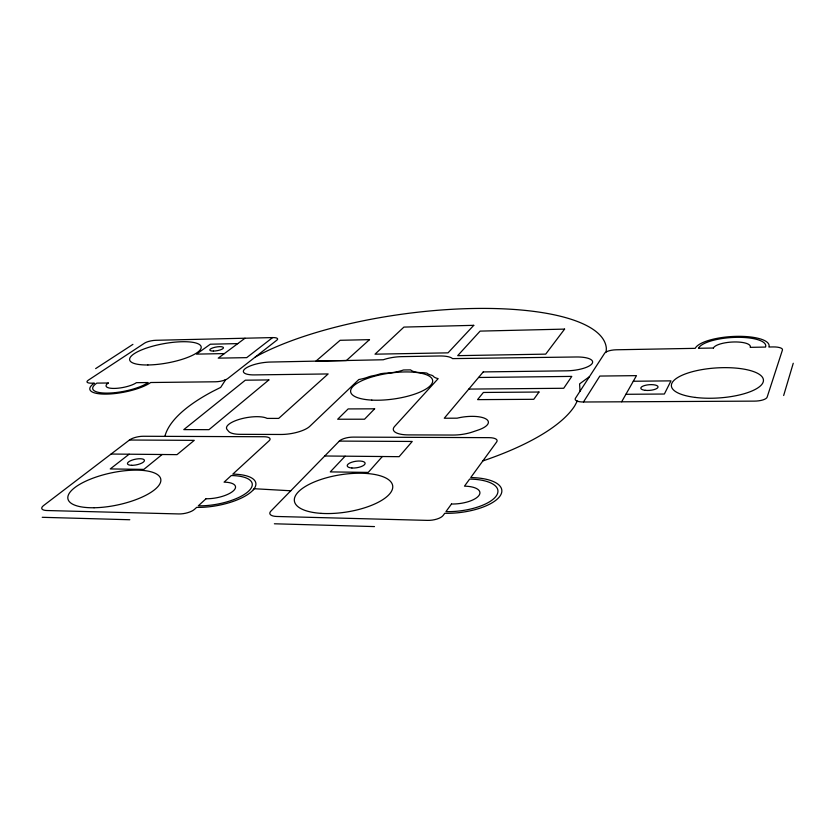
<?xml version="1.0" encoding="UTF-8"?>
<svg xmlns="http://www.w3.org/2000/svg" width="835" height="835" viewBox="0 0 835 835"><rect width="100%" height="100%" fill="white"/><g stroke="black" fill="none" stroke-linecap="round" stroke-linejoin="round"><path stroke-width="1.25" d="M580.022 391.208L579.594 383.891L589.458 376.658M164.954 436.35L165.09 435.62A210.044 69.409 -8.2 0 1 212.643 391.427L220.69 387.388L225.607 379.8L225.043 379.977M783.658 395.508L793.25 363.267M621.647 401.802L636.479 375.635L599.833 376.063L583.467 402A10.74 3.601 -5.3 0 1 575.419 398.316L604.728 353.101A9.947 3.058 -5.1 0 1 616.407 349.781L695.221 348.341A37.22 11.366 -3.7 0 1 736.804 336.348A37.22 11.366 -3.7 0 1 768.878 347.005L773.043 346.932A10.573 3.236 -3.2 0 1 782.447 350.001L767.135 397.157A11.45 3.831 -2.9 0 1 754.402 401.124L583.467 402M253.349 489.727L254.122 488.715L290.768 490.782M382.346 456.526L368.245 472.412L330.263 471.9L345.116 456.181M339.313 441.089L270.843 511.177A12.066 4.624 -10 0 0 276.855 516.479L427.436 520.382A12.525 5.031 -7.5 0 0 443.208 515.393L444.731 513.295A43.963 17.18 -7 0 0 499.883 496.24A43.963 17.18 -7 0 0 470.731 477.568L496.7 441.892A11.252 4.029 -6.6 0 0 489.049 437.655L353.153 437.112A10.824 3.757 -8.6 0 0 339.313 441.089L412.239 441.454L399.13 456.672L324.752 455.993M162.147 454.501L143.829 469.395L110.262 468.936L129.143 454.198M272.638 337.58L155.853 340.294A8.413 2.202 -10.4 0 0 144.653 343.081L88.218 380.249A9.06 2.505 -11.2 0 0 91.286 383.181L94.365 383.15A32.993 9.3 -11 0 0 106.139 394.11A32.993 9.3 -11 0 0 150.697 382.514L215.472 381.783A9.279 2.714 -9.9 0 0 227.757 378.547L276.928 340.106A8.621 2.369 -9.2 0 0 272.638 337.58L246.701 357.641L218.238 358.142L245.01 338.227M129.446 440.024L43.514 505.613A11.575 3.966 -13 0 0 46.979 510.529L178.794 513.942A11.826 4.352 -11.4 0 0 194.534 509.308L196.653 507.367A41.426 14.967 -10.8 0 0 251.669 491.46A41.426 14.967 -10.8 0 0 232.808 474.134L269.162 440.734A10.604 3.57 -9.9 0 0 263.964 436.747L143.234 436.267A10.354 3.298 -11.3 0 0 129.446 440.024L194.263 440.348L177.01 454.637L111.086 454.042M95.649 368.611L132.922 344.364M255.197 357.088L259.539 354.698A195.682 60.203 -7.7 0 1 473.069 308.501A195.682 60.203 -7.7 0 1 606.335 348.237L606.2 351.838L606.711 351.65M482.87 460.899L484.509 460.367A210.044 69.409 -8.2 0 0 574.751 405.81L577.256 401.124L577.768 401.311M237.766 343.613L210.337 344.208L196.517 354.123L224.354 353.591M478.58 377.483L571.787 376.397L563.709 388.275L468.8 389.089M633.295 381.251L670.964 380.864L664.368 394.026L625.895 394.297M42.22 517.303L129.801 519.746M274.381 523.785L374.487 526.582M483.235 371.919L444.262 418.231L457.121 418.178A22.983 7.964 -6.9 0 1 485.782 418.846A22.983 7.964 -6.9 0 1 478.163 430.056L472.443 431.998A23.025 7.995 -7 0 1 452.967 435.045L408.451 434.899A22.733 7.818 -7.7 0 1 394.621 426.434L438.166 378.631L437.133 378.37A20.718 6.471 -7.1 0 1 433.052 375.927L431.758 375.259A20.531 6.356 -7.2 0 1 426.873 373.088L423.669 372.692A20.291 6.221 -7.4 0 1 410.622 369.884L403.493 369.978A20.071 6.095 -7.9 0 1 384.716 373.203L380.729 373.694A20.092 6.116 -8.2 0 1 371.638 376L369.07 376.7A20.165 6.158 -8.4 0 1 360.334 379.257L358.82 379.539L309.775 426.341A22.013 7.296 -9.4 0 1 280.915 434.471L240.303 434.336A21.825 7.118 -9.9 0 1 228.602 431.351L227.089 429.524A21.741 7.066 -9.9 0 1 240.553 419.003A21.741 7.066 -9.9 0 1 267.127 418.398L278.671 418.408L328.145 373.944L254.498 374.905A19.435 5.668 -9.4 0 1 245.083 368.746A19.435 5.668 -9.4 0 1 270.394 362.046L383.265 359.76A19.957 6.022 -7.9 0 1 401.51 356.649L439.471 355.981A20.165 6.148 -7.4 0 1 452.528 358.612L576.286 356.983A21.209 6.638 -5.6 0 1 592.067 363.611A21.209 6.638 -5.6 0 1 566.589 370.823L483.235 371.919M538.992 392.033L533.774 399.307L477.568 399.631L483.392 392.46L538.992 392.033M451.484 504.006L445.942 511.625A40.049 15.656 -7 0 0 496.157 496.084A40.049 15.656 -7 0 0 469.635 479.081L464.479 486.158A21.971 8.59 -7 0 1 478.946 495.479A21.971 8.59 -7 0 1 451.484 504.006M564.596 329.105L545.704 354.134L457.684 355.658L480.115 331.109L564.596 329.105M473.769 325.326L448.019 352.85L375.019 354.176L403.91 327.09L473.769 325.326M374.633 408.816L364.551 419.212L337.684 419.233L348.153 408.92L374.633 408.816M206.026 498.745L198.333 505.812A37.742 13.642 -10.8 0 0 248.433 491.324A37.742 13.642 -10.8 0 0 231.274 475.543L224.093 482.139A20.708 7.484 -10.8 0 1 233.435 490.792A20.708 7.484 -10.8 0 1 206.026 498.745M369.508 339.647L346.379 360.543L316.027 361.054L340.106 340.294L369.508 339.647M268.88 379.925L208.98 429.67L183.794 429.618L245.313 380.196L268.88 379.925M713.393 348.018L698.446 348.289A33.911 10.354 -3.7 0 1 736.334 337.34A33.911 10.354 -3.7 0 1 765.549 347.068L750.216 347.35A18.61 5.678 -3.7 0 0 734.205 341.964A18.61 5.678 -3.7 0 0 713.393 348.018M108.279 382.994L96.829 383.119A30.06 8.475 -11 0 0 107.579 393.097A30.06 8.475 -11 0 0 148.15 382.545L136.439 382.67A16.491 4.645 -11 0 1 114.238 388.421A16.491 4.645 -11 0 1 108.279 382.994M213.436 351.076A6.941 1.9 -9.8 0 0 223.477 347.704A6.941 1.9 -9.8 0 0 212.998 347.809A6.941 1.9 -9.8 0 0 213.436 351.076M147.899 364.968A36.322 9.801 -10.3 0 0 201.204 347.203A36.322 9.801 -10.3 0 0 147.158 347.851A36.322 9.801 -10.3 0 0 147.899 364.968M131.617 465.314A8.632 2.86 -11.5 0 0 144.434 460.523A8.632 2.86 -11.5 0 0 131.815 460.221A8.632 2.86 -11.5 0 0 131.617 465.314M94.063 507.753A47.459 16.335 -12.1 0 0 160.748 479.039A47.459 16.335 -12.1 0 0 88.186 480.083A47.459 16.335 -12.1 0 0 94.063 507.753M351.921 467.997A9.049 3.277 -8.6 0 0 365.114 463.248A9.049 3.277 -8.6 0 0 351.452 462.329A9.049 3.277 -8.6 0 0 351.921 467.997M321.016 513.358A49.735 18.871 -8.9 0 0 392.7 485.886A49.735 18.871 -8.9 0 0 316.882 480.929A49.735 18.871 -8.9 0 0 321.016 513.358M645.288 390.331A8.632 2.839 -4.5 0 0 658.043 386.887A8.632 2.839 -4.5 0 0 644.985 385.415A8.632 2.839 -4.5 0 0 645.288 390.331M695.148 397.408A46.123 15.061 -3.6 0 0 763.441 380.102A46.123 15.061 -3.6 0 0 693.645 371.366A46.123 15.061 -3.6 0 0 695.148 397.408M371.784 400.101A41.374 13.078 -7.9 0 0 432.655 380.687A41.374 13.078 -7.9 0 0 370.489 377.41A41.374 13.078 -7.9 0 0 371.784 400.101"/></g></svg>
